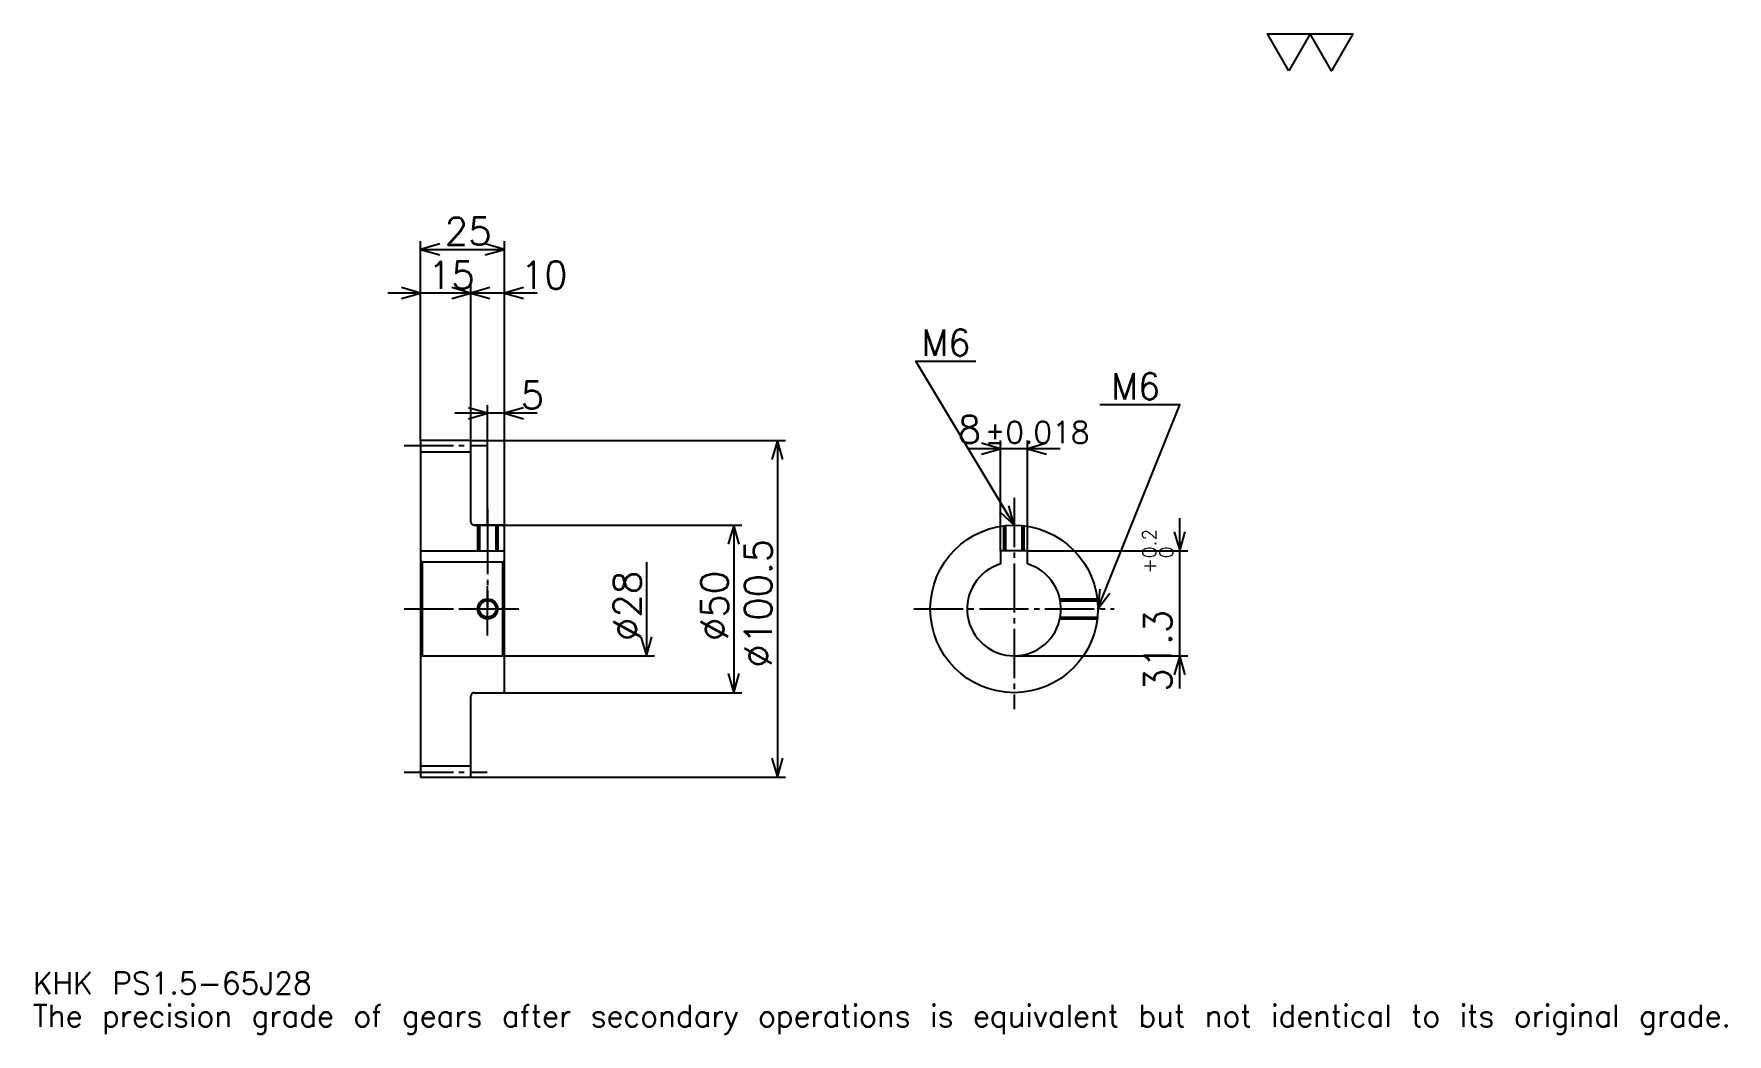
# Model space of a CAD drawing. Extents: x 17 to 522, y 6 to 304.
import ezdxf

# ---------------------------------------------------------------- set-up
doc = ezdxf.new("R2010")
doc.units = 0
doc.linetypes.add('DASHDOT', pattern=[19.565218, 14.673913, -1.630435, 1.630435, -1.630435])
doc.layers.get('0').update_dxf_attribs({"linetype": 'CONTINUOUS'})
doc.layers.add('DASHDOT', color=6, linetype='DASHDOT')
doc.styles.add('KANJI', font='TXT', dxfattribs={"bigfont": 'BIGFONT'})

msp = doc.modelspace()

# ---------------------------------------------------------------- linework, layer by layer
at = {"color": 5}
for p, q in [((132.065216, 183.130432), (132.065216, 242.641296)), ((132.065216, 240.195648), (157.065216, 240.195648)), ((157.065216, 183.130432), (157.065216, 242.641296)), ((147.065216, 183.130432), (147.065216, 229.597839)), ((156.847824, 227.152176), (122.282608, 227.152176)), ((166.847824, 227.152176), (137.282608, 227.152176)), ((152.065216, 183.130432), (152.065216, 193.728256)), ((166.847824, 191.282608), (142.282608, 191.282608)), ((132.065216, 183.030426), (132.065216, 183.130432)), ((146.96521, 183.130432), (157.065216, 183.130432)), ((147.065216, 183.030426), (147.065216, 183.130432)), ((152.065216, 157.880432), (152.065216, 183.130432)), ((152.065216, 157.880432), (152.065216, 183.130432)), ((157.065216, 183.130432), (241.032608, 183.130432)), ((157.065216, 157.380432), (157.065216, 183.130432)), ((238.586945, 183.130432), (238.586945, 82.630432)), ((305.239136, 150.180435), (305.239136, 183.152161)), ((313.239136, 150.180435), (313.239136, 183.152161)), ((323.021729, 180.706512), (295.456543, 180.706512)), ((148.065216, 157.880432), (157.065216, 157.880432)), ((157.065216, 157.880432), (227.989136, 157.880432)), ((225.543488, 157.880432), (225.543488, 107.880432)), ((358.695648, 109.097824), (358.695648, 159.963043)), ((199.456512, 146.880432), (199.456512, 118.880432)), ((313.239136, 150.180435), (361.141296, 150.180435)), ((157.065216, 118.880432), (201.902176, 118.880432)), ((309.239136, 118.880432), (361.141296, 118.880432)), ((148.065216, 107.880432), (157.065216, 107.880432)), ((157.065216, 107.880432), (227.989136, 107.880432)), ((146.96521, 82.630432), (157.065216, 82.630432)), ((157.065216, 82.630432), (241.032608, 82.630432))]:
    msp.add_line(p, q, dxfattribs=at)
at = {"color": 4}
for p, q in [((132.065216, 179.755432), (147.065216, 179.755432)), ((132.065216, 150.180435), (157.065216, 150.180435)), ((132.565216, 146.880432), (132.565216, 118.880432)), ((156.565216, 146.880432), (157.065216, 147.380432)), ((156.565216, 118.880432), (157.065216, 118.380432)), ((132.065216, 86.005432), (147.065216, 86.005432))]:
    msp.add_line(p, q, dxfattribs=at)
at = {"color": 7}
msp.add_lwpolyline([(391.304352, 293.478271), (384.945648, 304.5), (410.380432, 304.5), (404.021729, 293.478271), (397.663055, 304.5), (391.304352, 293.478271)], dxfattribs=at)
at = {"color": 5}
for points in [[(137.771744, 241.82608), (132.065216, 240.195648), (137.771744, 238.565216)], [(151.358688, 238.565216), (157.065216, 240.195648), (151.358688, 241.82608)], [(126.358696, 225.521744), (132.065216, 227.152176), (126.358696, 228.782608)], [(141.358688, 225.521744), (147.065216, 227.152176), (141.358688, 228.782608)], [(152.771744, 228.782608), (147.065216, 227.152176), (152.771744, 225.521744)], [(162.771744, 228.782608), (157.065216, 227.152176), (162.771744, 225.521744)], [(309.239136, 157.880432), (279.891296, 206.793472), (297.82608, 206.793472)], [(146.358688, 189.652176), (152.065216, 191.282608), (146.358688, 192.91304)], [(162.771744, 192.91304), (157.065216, 191.282608), (162.771744, 189.652176)], [(334.239136, 132.880432), (358.695648, 193.75), (334.891296, 193.75)], [(240.217377, 177.42392), (238.586945, 183.130432), (236.956512, 177.42392)], [(299.532593, 179.07608), (305.239136, 180.706512), (299.532593, 182.336945)], [(318.945679, 182.336945), (313.239136, 180.706512), (318.945679, 179.07608)], [(304.90506, 161.934875), (309.239136, 157.880432), (307.701233, 163.612579)], [(227.17392, 152.173904), (225.543488, 157.880432), (223.913055, 152.173904)], [(357.065216, 155.886948), (358.695648, 150.180435), (360.32608, 155.886948)], [(334.85376, 138.783401), (334.239136, 132.880432), (337.879517, 137.567688)], [(197.82608, 124.586952), (199.456512, 118.880432), (201.086945, 124.586952)], [(360.32608, 113.173912), (358.695648, 118.880432), (357.065216, 113.173912)], [(223.913055, 113.586952), (225.543488, 107.880432), (227.17392, 113.586952)], [(236.956512, 88.336952), (238.586945, 82.630432), (240.217377, 88.336952)]]:
    msp.add_lwpolyline(points, dxfattribs=at)
at = {"color": 4}
for points in [[(147.065216, 158.880432), (147.065216, 183.030426), (146.96521, 183.130432), (132.165222, 183.130432), (132.065216, 183.030426), (132.065216, 118.380432)], [(148.065216, 107.880432), (156.565216, 107.880432), (157.065216, 108.380432), (157.065216, 157.380432), (156.565216, 157.880432), (148.065216, 157.880432)], [(149.065216, 157.880432), (149.065216, 150.180435)], [(149.605225, 157.880432), (149.605225, 150.180435)], [(154.525208, 157.880432), (154.525208, 150.180435)], [(155.065216, 157.880432), (155.065216, 150.180435)], [(306.239136, 150.180435), (306.239136, 157.699783)], [(306.779114, 150.180435), (306.779114, 157.759109)], [(311.699158, 150.180435), (311.699158, 157.759109)], [(312.239136, 150.180435), (312.239136, 157.699783)], [(132.065216, 118.380432), (132.565216, 118.880432), (156.565216, 118.880432), (156.565216, 146.880432), (132.565216, 146.880432), (132.065216, 147.380432)], [(313.239136, 146.296844), (313.239136, 150.180435), (305.239136, 150.180435), (305.239136, 146.296844)], [(322.91394, 135.880432), (334.058472, 135.880432)], [(323.021301, 135.340439), (334.117798, 135.340439)], [(322.91394, 129.880432), (334.058472, 129.880432)], [(323.021301, 130.420425), (334.117798, 130.420425)], [(132.065216, 118.380432), (132.065216, 82.730431), (132.165222, 82.630432), (146.96521, 82.630432), (147.065216, 82.730431), (147.065216, 106.880432)]]:
    msp.add_lwpolyline(points, dxfattribs=at)
for centre, radius in [((309.239136, 132.880432), 25), ((152.065216, 132.880432), 2.46)]:
    msp.add_circle(centre, radius, dxfattribs=at)
at = {"color": 7}
msp.add_circle((152.065216, 132.880432), 3, dxfattribs=at)
at = {"color": 4}
for centre, radius, start, end in [((148.065216, 158.880432), 1, 180, 270), ((309.239136, 132.880432), 14, 106.60154993, 73.39845007), ((148.065216, 106.880432), 1, 90, 180)]:
    msp.add_arc(centre, radius, start, end, dxfattribs=at)
at = {"layer": 'DASHDOT', "color": 7}
for p, q in [((127.173912, 181.630432), (151.956512, 181.630432)), ((309.239136, 166.032608), (309.239136, 102.989128)), ((152.065216, 157.880432), (152.065216, 132.880432)), ((127.173912, 132.880432), (161.956512, 132.880432)), ((279.347839, 132.880432), (339.130432, 132.880432)), ((127.173912, 84.130432), (151.956512, 84.130432))]:
    msp.add_line(p, q, dxfattribs=at)
for points in [[(152.065216, 162.771729), (152.065216, 145.289124)], [(152.065216, 124.989128), (152.065216, 140.771744)], [(144.17392, 132.880432), (159.956512, 132.880432)]]:
    msp.add_lwpolyline(points, dxfattribs=at)

# ---------------------------------------------------------------- texts
at = {"color": 7, "style": 'KANJI'}
for s, height, p in [('25', 8.152174, (139.266296, 241.5)), ('15', 8.152174, (134.266296, 228.456512)), ('10', 8.152174, (161.956512, 228.456512)), ('M6', 7.826087, (281.521729, 208.42392)), ('M6', 7.826087, (338.152161, 195.380432)), ('5', 8.152174, (161.956512, 192.58696)), ('8', 8.152174, (292.411438, 182.336945)), ('%%p0.018', 6.521739, (300.481079, 182.336945)), ('KHK PS1.5-65J28', 6.521739, (16.304348, 17.934782)), ('The precision grade of gears after secondary operations is equivalent but not identical to its original grade.', 6.521739, (16.304348, 8.152174))]:
    msp.add_text(s, height=height, dxfattribs=at).set_placement(p)
for s, height, p in [('%%c100.5', 8.152174, (236.956512, 115.353256)), ('0.2', 4.076087, (351.684784, 148.006714)), ('+', 4.076087, (351.684784, 143.441498)), ('0', 4.076087, (356.739136, 148.006714)), ('%%c28', 8.152174, (197.82608, 123.301628)), ('%%c50', 8.152174, (223.913055, 123.301628)), ('31.3', 8.152174, (356.25, 108.155663))]:
    msp.add_text(s, height=height, rotation=90, dxfattribs=at).set_placement(p)

doc.saveas('drawing.dxf')
